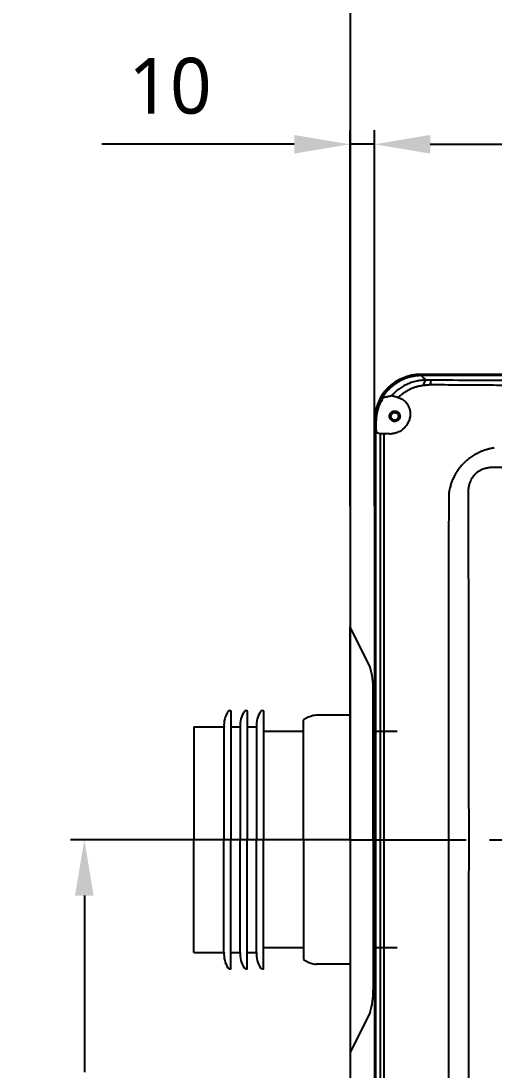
# Model space of a CAD drawing. Extents: x -4358 to 1981, y -50 to 2478.
# Drawn here: x -795.5 to -592, y 1598.2 to 2049.5 of the extents above; entities that cross this region are included whole.
import ezdxf

# ---------------------------------------------------------------- set-up
doc = ezdxf.new("R2010")
doc.units = 0
doc.header["$LTSCALE"] = 20
doc.header["$MEASUREMENT"] = 0
doc.linetypes.add('CENTER', pattern=[2, 1.25, -0.25, 0.25, -0.25])
doc.layers.get('0').update_dxf_attribs({"linetype": 'CONTINUOUS'})
doc.layers.get('DEFPOINTS').update_dxf_attribs({"linetype": 'CONTINUOUS'})
for name, color, linetype in [('6', 6, 'CONTINUOUS'), ('CENTER', 2, 'CENTER'), ('전열', 7, 'CONTINUOUS')]:
    doc.layers.add(name, color=color, linetype=linetype)
doc.styles.get("Standard").update_dxf_attribs({"font": 'NanumGothic.ttf'})
doc.dimstyles.get("Standard").update_dxf_attribs({"dimtxt": 2.7, "dimasz": 2.5, "dimexe": 1.5, "dimexo": 1.5, "dimgap": 1.5, "dimtad": 1, "dimdec": 0, "dimlfac": 10, "dimzin": 0, "dimdsep": 46, "dimtxsty": 'Standard', "dimcen": 0, "dimclrt": 2, "dimadec": 0, "dimazin": 0, "dimtfac": 1, "dimtdec": 0, "dimtmove": 0, "dimatfit": 3, "dimfxl": 0, "dimtolj": 1, "dimtzin": 0, "dimarcsym": 0})

# ---------------------------------------------------------------- blocks, each defined once
blk = doc.blocks.new('*D17')
at = {"color": 3, "lineweight": -2}
for p, q in [((-653.74, 1697.62), (-774.22, 1697.62)), ((-768.22, 1673.62), (-768.22, 1597.68)), ((-768.22, 1471.62), (-768.22, 1547.56)), ((-667.58, 1447.62), (-774.22, 1447.62))]:
    blk.add_line(p, q, dxfattribs=at)
at = {"color": 3}
for points in [[(-772.22, 1673.62), (-764.22, 1673.62), (-768.22, 1697.62)], [(-772.22, 1471.62), (-764.22, 1471.62), (-768.22, 1447.62)]]:
    blk.add_solid(points, dxfattribs=at)
at = {"layer": 'DEFPOINTS', "color": 0}
for p in [(-651.94, 1697.62), (-768.22, 1447.62), (-665.78, 1447.62)]:
    blk.add_point(p, dxfattribs=at)
at = {"color": 2, "insert": (-768.22, 1572.62), "char_height": 24, "attachment_point": 5}
blk.add_mtext('\\A1;250', dxfattribs=at)
blk = doc.blocks.new('*D22')
at = {"color": 3, "lineweight": -2}
for p, q in [((-643.44, 1890.86), (-643.44, 2002.5)), ((11.61, 1712.31), (11.61, 2002.5)), ((-619.44, 1996.5), (-12.39, 1996.5))]:
    blk.add_line(p, q, dxfattribs=at)
at = {"color": 3}
for points in [[(-619.44, 2000.5), (-619.44, 1992.5), (-643.44, 1996.5)], [(-12.39, 2000.5), (-12.39, 1992.5), (11.61, 1996.5)]]:
    blk.add_solid(points, dxfattribs=at)
at = {"layer": 'DEFPOINTS', "color": 0}
for p in [(11.61, 1996.5), (-643.44, 1889.06), (11.61, 1710.51)]:
    blk.add_point(p, dxfattribs=at)
at = {"color": 2, "insert": (-315.91, 2021.57), "char_height": 24, "attachment_point": 5}
blk.add_mtext('\\A1;655', dxfattribs=at)
blk = doc.blocks.new('*D19')
at = {"color": 3, "lineweight": -2}
for p, q in [((-653.9, 1841.15), (-653.9, 2002.5)), ((-643.44, 1841.15), (-643.44, 2002.5)), ((-677.9, 1996.5), (-760.75, 1996.5)), ((-643.44, 1996.5), (-653.9, 1996.5)), ((-619.44, 1996.5), (-595.44, 1996.5))]:
    blk.add_line(p, q, dxfattribs=at)
at = {"color": 3}
for points in [[(-677.9, 2000.5), (-677.9, 1992.5), (-653.9, 1996.5)], [(-619.44, 2000.5), (-619.44, 1992.5), (-643.44, 1996.5)]]:
    blk.add_solid(points, dxfattribs=at)
at = {"layer": 'DEFPOINTS', "color": 0}
for p in [(-643.44, 1996.5), (-653.9, 1839.35), (-643.44, 1839.35)]:
    blk.add_point(p, dxfattribs=at)
at = {"color": 2, "insert": (-731.33, 2021.48), "char_height": 24, "attachment_point": 5}
blk.add_mtext('\\A1;10', dxfattribs=at)

msp = doc.modelspace()

# ---------------------------------------------------------------- linework, layer by layer
for p, q in [((-443.71, 1897.62), (-623.44, 1897.62)), ((-444.03, 1897.35), (-623.16, 1897.35)), ((-444.09, 1897.09), (-623.16, 1897.09)), ((-643.44, 1877.62), (-643.44, 1517.62)), ((-643.17, 1877.35), (-643.17, 1517.89)), ((-642.91, 1877.35), (-642.91, 1517.89)), ((-642.61, 1875.12), (-642.61, 1877.04))]:
    msp.add_line(p, q)
at = {"color": 6}
for p, q in [((-653.9, 1697.62), (-653.9, 1789.12)), ((-645.21, 1771.72), (-653.9, 1789.12)), ((-643.9, 1697.62), (-643.9, 1762.23)), ((-653.9, 1751.12), (-668.51, 1751.12)), ((-673.9, 1697.62), (-673.9, 1749.12)), ((-673.9, 1697.62), (-673.9, 1646.12)), ((-653.9, 1697.62), (-653.9, 1606.12)), ((-643.9, 1697.62), (-643.9, 1633.01)), ((-653.9, 1644.12), (-668.51, 1644.12)), ((-645.21, 1623.52), (-653.9, 1606.12))]:
    msp.add_line(p, q, dxfattribs=at)
at = {"color": 5}
for p, q in [((-673.9, 1744.12), (-691.14, 1744.12)), ((-643.87, 1744.12), (-643.9, 1744.12)), ((-633.66, 1744.12), (-643.9, 1744.12)), ((-643.69, 1744.12), (-643.9, 1744.12)), ((-673.9, 1651.12), (-691.14, 1651.12)), ((-643.87, 1651.12), (-643.9, 1651.12)), ((-643.69, 1651.12), (-643.9, 1651.12)), ((-633.66, 1651.12), (-643.9, 1651.12))]:
    msp.add_line(p, q, dxfattribs=at)
msp.add_circle((-634.66, 1879.62), 1.65)
msp.add_arc((-623.44, 1877.62), 20, 90, 180)
at = {"color": 6}
for centre, radius, start, end in [((-678.9, 1762.23), 35, 0, 15.7342), ((-666.51, 1738.07), 13.3, 103.9047, 123.7685), ((-668.51, 1746.12), 5, 90, 103.9047), ((-666.51, 1657.17), 13.3, 236.2315, 256.0953), ((-668.51, 1649.12), 5, 256.0953, 270), ((-678.9, 1633.01), 35, 344.2658, 0)]:
    msp.add_arc(centre, radius, start, end, dxfattribs=at)
for points, knots in [([(-623.44, 1897.09), (-623.59, 1897.09), (-623.9, 1897.08), (-624.35, 1897.06), (-624.8, 1897.03), (-625.25, 1896.99), (-625.68, 1896.93), (-626.11, 1896.87), (-626.53, 1896.81), (-626.94, 1896.73), (-627.35, 1896.65), (-627.74, 1896.56), (-628.12, 1896.46), (-628.5, 1896.36), (-628.87, 1896.25), (-629.22, 1896.14), (-629.57, 1896.03), (-629.9, 1895.91), (-630.23, 1895.79), (-630.54, 1895.66), (-631.34, 1895.33), (-632.6, 1894.73), (-634.24, 1893.73), (-635.76, 1892.6), (-637.15, 1891.33), (-638.41, 1889.94), (-639.55, 1888.42), (-640.55, 1886.78), (-641.2, 1885.43), (-641.6, 1884.44), (-641.83, 1883.81), (-642.04, 1883.15), (-642.24, 1882.45), (-642.43, 1881.72), (-642.58, 1880.96), (-642.72, 1880.16), (-642.82, 1879.34), (-642.89, 1878.49), (-642.9, 1877.91), (-642.91, 1877.62)], [0, 0, 0, 0, 0.0151298, 0.0300926, 0.044878, 0.0594759, 0.0738765, 0.0880703, 0.1020481, 0.1158011, 0.1293207, 0.1425987, 0.1556274, 0.1683991, 0.1809069, 0.193144, 0.205104, 0.2167808, 0.2281687, 0.2392625, 0.250057, 0.3133334, 0.3762976, 0.4386242, 0.5000056, 0.5613855, 0.6237117, 0.6866762, 0.7499538, 0.7707149, 0.7925404, 0.8153929, 0.8392303, 0.8640059, 0.8896682, 0.9161613, 0.9434248, 0.9713939, 1, 1, 1, 1]), ([(-623.44, 1897.35), (-624.62, 1897.29), (-627.15, 1897.15), (-630.49, 1896.15), (-633.26, 1894.78), (-634.96, 1893.71), (-635.77, 1892.99), (-635.96, 1892.82)], [0, 0, 0, 0, 0.2599736, 0.5599109, 0.7606481, 0.9434204, 1, 1, 1, 1]), ([(-623.44, 1897.09), (-623.44, 1897.16), (-623.44, 1897.23), (-623.44, 1897.32), (-623.44, 1897.35), (-623.44, 1897.35)], [0, 0, 0, 0, 0.5, 0.5, 1, 1, 1, 1]), ([(-623.16, 1897.09), (-623.16, 1897.17), (-623.16, 1897.23), (-623.16, 1897.32), (-623.16, 1897.35), (-623.16, 1897.35)], [0, 0, 0, 0, 0.5, 0.5, 1, 1, 1, 1]), ([(-635.96, 1892.82), (-636.45, 1892.42), (-637.43, 1891.62), (-638.23, 1890.63), (-638.63, 1890.14)], [0, 0, 0, 0, 0.498881, 1, 1, 1, 1]), ([(-624.46, 1894.85), (-624.59, 1894.83), (-624.87, 1894.78), (-625.92, 1894.58), (-627.41, 1894.17), (-629.39, 1893.4), (-631.18, 1892.49), (-632.59, 1891.57), (-633.57, 1890.81), (-634.22, 1890.28), (-634.84, 1889.71), (-635.45, 1889.12), (-635.83, 1888.7), (-636.02, 1888.49)], [0, 0, 0, 0, 0.029125, 0.062143, 0.239424, 0.37372, 0.534981, 0.686976, 0.749193, 0.811592, 0.874186, 0.936985, 1, 1, 1, 1]), ([(-622.22, 1892.82), (-622.36, 1892.81), (-622.63, 1892.78), (-623.04, 1892.73), (-623.45, 1892.66), (-623.86, 1892.58), (-624.27, 1892.5), (-624.69, 1892.4), (-625.46, 1892.19), (-626.57, 1891.84), (-628, 1891.24), (-629.41, 1890.51), (-630.53, 1889.81), (-631.4, 1889.2), (-632.03, 1888.71), (-632.65, 1888.19), (-633.04, 1887.83), (-633.24, 1887.64)], [0, 0, 0, 0, 0.0328824, 0.066074, 0.0995949, 0.1334644, 0.1677014, 0.2023239, 0.2373494, 0.3597721, 0.4855287, 0.6120088, 0.7410277, 0.8054256, 0.8700368, 0.934887, 1, 1, 1, 1]), ([(-621.19, 1895.11), (-621.31, 1895.11), (-621.56, 1895.11), (-621.95, 1895.1), (-622.36, 1895.08), (-622.79, 1895.05), (-623.21, 1895.02), (-623.77, 1894.96), (-624.18, 1894.89), (-624.46, 1894.85)], [0, 0, 0, 0, 0.111027, 0.228964, 0.353794, 0.485494, 0.624033, 0.73976, 1, 1, 1, 1]), ([(-622.22, 1892.82), (-622.16, 1893.16), (-622.09, 1893.47), (-621.93, 1894.02), (-621.84, 1894.27), (-621.66, 1894.66), (-621.57, 1894.82), (-621.38, 1895.04), (-621.28, 1895.1), (-621.19, 1895.11)], [0, 0, 0, 0, 0.25, 0.25, 0.5, 0.5, 0.75, 0.75, 1, 1, 1, 1]), ([(-619.33, 1893.1), (-619.49, 1893.08), (-619.8, 1893.06), (-620.28, 1893.01), (-620.76, 1892.97), (-621.24, 1892.92), (-621.73, 1892.87), (-622.06, 1892.84), (-622.22, 1892.82)], [0, 0, 0, 0, 0.162195, 0.326166, 0.491923, 0.659476, 0.828832, 1, 1, 1, 1]), ([(-619.33, 1893.1), (-619.3, 1893.4), (-619.26, 1893.67), (-619.18, 1894.16), (-619.14, 1894.37), (-619.05, 1894.71), (-619.01, 1894.85), (-618.91, 1895.03), (-618.87, 1895.08), (-618.82, 1895.1)], [0, 0, 0, 0, 0.25, 0.25, 0.5, 0.5, 0.75, 0.75, 1, 1, 1, 1]), ([(-540.76, 1892.2), (-542.72, 1892.21), (-546.59, 1892.23), (-552.27, 1892.25), (-487.74, 1892.27), (-493, 1892.3), (-498.07, 1892.32), (-507.02, 1892.37), (-520.4, 1892.44), (-535.32, 1892.53), (-547.7, 1892.6), (-555.83, 1892.66), (-565.53, 1892.72), (-575.13, 1892.79), (-586.24, 1892.87), (-596.31, 1892.94), (-607.46, 1893.02), (-615.25, 1893.07), (-619.33, 1893.1)], [0, 0, 0, 0, 0.039669, 0.077839, 0.114577, 0.149944, 0.183997, 0.216789, 0.3305, 0.453787, 0.517864, 0.580621, 0.617858, 0.713716, 0.774615, 0.842394, 0.917358, 1, 1, 1, 1]), ([(-540.41, 1894.64), (-552.8, 1894.67), (-495.19, 1894.71), (-519.94, 1894.77), (-532.32, 1894.81), (-557.05, 1894.89), (-569.42, 1894.93), (-594.13, 1895.01), (-606.48, 1895.05), (-618.82, 1895.1)], [0, 0, 0, 0, 0.25, 0.25, 0.5, 0.5, 0.75, 0.75, 1, 1, 1, 1]), ([(-638.63, 1890.14), (-638.81, 1889.94), (-639.54, 1889.13), (-640.59, 1887.45), (-641.96, 1884.7), (-642.97, 1881.37), (-643.1, 1878.81), (-643.17, 1877.62)], [0, 0, 0, 0, 0.058091, 0.242049, 0.434562, 0.736957, 1, 1, 1, 1]), ([(-640.97, 1884.92), (-640.82, 1885.25), (-640.51, 1885.94), (-640.07, 1886.7), (-639.77, 1887.2), (-639.61, 1887.45), (-639.55, 1887.53), (-639.53, 1887.55)], [0, 0, 0, 0, 0.297329, 0.621085, 0.782943, 0.936101, 1, 1, 1, 1]), ([(-639.53, 1887.55), (-639.51, 1887.59), (-639.44, 1887.68), (-639.42, 1887.7), (-639.41, 1887.71)], [0, 0, 0, 0, 0.372679, 1, 1, 1, 1]), ([(-639.41, 1887.71), (-639.36, 1887.73), (-639.24, 1887.76), (-639.06, 1887.81), (-638.88, 1887.87), (-638.68, 1887.92), (-638.47, 1887.97), (-638.26, 1888.03), (-637.97, 1888.1), (-637.61, 1888.18), (-637.16, 1888.27), (-636.68, 1888.37), (-636.34, 1888.43), (-636.17, 1888.47)], [0, 0, 0, 0, 0.074366, 0.14826, 0.221681, 0.29463, 0.367107, 0.439113, 0.510646, 0.636377, 0.759846, 0.881053, 1, 1, 1, 1]), ([(-633.24, 1887.64), (-633.15, 1887.62), (-632.98, 1887.57), (-632.74, 1887.48), (-632.49, 1887.39), (-632.25, 1887.28), (-632.01, 1887.17), (-631.58, 1886.94), (-630.97, 1886.56), (-630.35, 1886.04), (-629.87, 1885.55), (-629.37, 1884.95), (-628.8, 1884.05), (-628.28, 1882.75), (-628.05, 1881.48), (-628.02, 1880.38), (-628.12, 1879.26), (-628.45, 1877.88), (-629.07, 1876.56), (-629.69, 1875.62), (-630.34, 1874.8), (-631.14, 1874.04), (-632.05, 1873.37), (-632.89, 1872.9), (-633.71, 1872.54), (-634.41, 1872.32), (-635.05, 1872.18), (-635.61, 1872.09), (-635.98, 1872.06), (-636.16, 1872.05)], [0, 0, 0, 0, 0.012323, 0.024631, 0.036936, 0.049248, 0.061578, 0.073935, 0.119024, 0.164121, 0.19081, 0.217478, 0.276542, 0.341403, 0.410633, 0.446065, 0.480251, 0.546027, 0.608588, 0.640509, 0.673284, 0.729564, 0.774306, 0.82213, 0.863404, 0.906718, 0.937368, 0.968433, 1, 1, 1, 1]), ([(-636.02, 1888.49), (-636.01, 1888.49), (-636, 1888.49), (-635.98, 1888.48), (-635.94, 1888.48), (-635.89, 1888.47), (-635.81, 1888.45), (-635.64, 1888.42), (-635.37, 1888.36), (-634.99, 1888.28), (-634.61, 1888.17), (-634.24, 1888.05), (-633.9, 1887.93), (-633.56, 1887.79), (-633.32, 1887.68), (-633.24, 1887.64)], [0, 0, 0, 0, 0.038203, 0.076888, 0.116056, 0.155704, 0.195828, 0.305322, 0.421902, 0.545315, 0.68704, 0.754353, 0.837012, 0.94175, 1, 1, 1, 1]), ([(-642.61, 1877.04), (-642.61, 1877.2), (-642.61, 1877.5), (-642.59, 1877.96), (-642.56, 1878.41), (-642.53, 1878.86), (-642.48, 1879.3), (-642.43, 1879.74), (-642.36, 1880.18), (-642.29, 1880.61), (-642.2, 1881.03), (-642.11, 1881.45), (-642.01, 1881.87), (-641.91, 1882.27), (-641.79, 1882.67), (-641.67, 1883.07), (-641.54, 1883.45), (-641.41, 1883.83), (-641.27, 1884.2), (-641.12, 1884.57), (-641.02, 1884.8), (-640.97, 1884.92)], [0, 0, 0, 0, 0.056399, 0.112535, 0.168379, 0.223901, 0.279073, 0.333866, 0.388254, 0.442208, 0.495703, 0.548712, 0.601209, 0.653171, 0.704573, 0.755392, 0.805607, 0.855195, 0.904137, 0.952411, 1, 1, 1, 1]), ([(-634.66, 1877.37), (-634.71, 1877.37), (-634.8, 1877.37), (-634.94, 1877.39), (-635.08, 1877.41), (-635.22, 1877.44), (-635.36, 1877.48), (-635.59, 1877.56), (-635.91, 1877.73), (-636.26, 1878.02), (-636.56, 1878.38), (-636.76, 1878.78), (-636.89, 1879.2), (-636.92, 1879.62), (-636.89, 1880.04), (-636.76, 1880.46), (-636.56, 1880.86), (-636.26, 1881.22), (-635.91, 1881.51), (-635.55, 1881.7), (-635.22, 1881.8), (-634.94, 1881.86), (-634.76, 1881.87), (-634.66, 1881.87)], [0, 0, 0, 0, 0.020165, 0.040167, 0.060084, 0.079997, 0.099986, 0.120129, 0.185073, 0.250092, 0.315036, 0.380055, 0.440004, 0.500029, 0.559978, 0.620002, 0.684946, 0.749965, 0.814909, 0.879928, 0.920009, 0.959819, 1, 1, 1, 1]), ([(-634.66, 1881.87), (-634.61, 1881.87), (-634.52, 1881.87), (-634.38, 1881.85), (-634.24, 1881.83), (-634.1, 1881.8), (-633.97, 1881.76), (-633.73, 1881.68), (-633.42, 1881.51), (-633.06, 1881.22), (-632.77, 1880.86), (-632.56, 1880.46), (-632.44, 1880.04), (-632.4, 1879.62), (-632.44, 1879.2), (-632.56, 1878.78), (-632.77, 1878.38), (-633.06, 1878.02), (-633.42, 1877.73), (-633.78, 1877.54), (-634.1, 1877.44), (-634.38, 1877.38), (-634.57, 1877.37), (-634.66, 1877.37)], [0, 0, 0, 0, 0.020165, 0.040167, 0.060084, 0.079997, 0.099986, 0.120129, 0.185073, 0.250092, 0.315036, 0.380055, 0.440004, 0.500029, 0.559978, 0.620002, 0.684946, 0.749965, 0.814909, 0.879928, 0.920009, 0.959819, 1, 1, 1, 1]), ([(-642.91, 1877.62), (-642.98, 1877.62), (-643.05, 1877.62), (-643.14, 1877.62), (-643.16, 1877.62), (-643.17, 1877.62)], [0, 0, 0, 0, 0.5, 0.5, 1, 1, 1, 1]), ([(-642.91, 1877.35), (-642.98, 1877.35), (-643.05, 1877.35), (-643.14, 1877.35), (-643.16, 1877.35), (-643.17, 1877.35)], [0, 0, 0, 0, 0.5, 0.5, 1, 1, 1, 1]), ([(-642.61, 1877.04), (-642.64, 1877.07), (-642.7, 1877.13), (-642.77, 1877.21), (-642.85, 1877.28), (-642.89, 1877.32), (-642.91, 1877.35)], [0, 0, 0, 0, 0.249965, 0.499954, 0.749965, 1, 1, 1, 1]), ([(-642.6, 1873.7), (-642.6, 1873.71), (-642.6, 1873.86), (-642.61, 1874.32), (-642.61, 1874.8), (-642.61, 1875.12)], [0, 0, 0, 0, 0.034288, 0.370629, 1, 1, 1, 1]), ([(-642.57, 1872.62), (-642.57, 1872.65), (-642.58, 1872.71), (-642.59, 1873.02), (-642.6, 1873.32), (-642.6, 1873.58), (-642.6, 1873.7)], [0, 0, 0, 0, 0.390795, 0.600207, 0.810361, 1, 1, 1, 1]), ([(-639.31, 1872.05), (-639.36, 1872.05), (-639.47, 1872.05), (-639.63, 1872.05), (-639.79, 1872.05), (-639.97, 1872.05), (-640.14, 1872.06), (-640.32, 1872.06), (-640.48, 1872.06), (-640.64, 1872.06), (-640.77, 1872.07), (-640.88, 1872.07), (-640.96, 1872.07), (-640.98, 1872.07), (-640.99, 1872.07)], [0, 0, 0, 0, 0.04869, 0.103727, 0.165173, 0.23307, 0.307434, 0.388244, 0.475431, 0.568869, 0.668363, 0.773637, 0.884333, 1, 1, 1, 1]), ([(-640.99, 1872.07), (-640.99, 1815.76), (-640.99, 1759.44), (-640.99, 1646.8), (-640.99, 1590.48), (-640.99, 1534.17)], [0, 0, 0, 0, 0.5, 0.5, 1, 1, 1, 1]), ([(-639.31, 1872.05), (-639.33, 1861.27), (-639.36, 1839.48), (-639.39, 1806.43), (-639.41, 1772.67), (-639.43, 1738.2), (-639.43, 1695.61), (-639.43, 1645.72), (-639.39, 1589.36), (-639.35, 1552.38), (-639.33, 1534.19)], [0, 0, 0, 0, 0.095708, 0.193532, 0.293459, 0.395477, 0.499572, 0.671651, 0.83848, 1, 1, 1, 1]), ([(-636.76, 1872.03), (-637.18, 1872.03), (-638.03, 1872.04), (-638.89, 1872.05), (-639.31, 1872.05)], [0, 0, 0, 0, 0.498145, 1, 1, 1, 1]), ([(-591.97, 1866), (-592.13, 1865.97), (-592.46, 1865.92), (-592.94, 1865.82), (-593.41, 1865.72), (-593.88, 1865.61), (-594.33, 1865.5), (-594.77, 1865.38), (-595.2, 1865.25), (-595.63, 1865.12), (-596.31, 1864.9), (-597.22, 1864.56), (-598.62, 1863.97), (-600.2, 1863.16), (-601.98, 1862.04), (-603.65, 1860.75), (-605.23, 1859.27), (-606.65, 1857.66), (-607.87, 1855.97), (-608.91, 1854.2), (-609.6, 1852.76), (-610.07, 1851.62), (-610.36, 1850.82), (-610.64, 1849.98), (-610.89, 1849.11), (-611.12, 1848.2), (-611.32, 1847.26), (-611.42, 1846.62), (-611.48, 1846.3)], [0, 0, 0, 0, 0.016829, 0.033385, 0.049667, 0.065673, 0.081401, 0.096849, 0.112012, 0.126889, 0.141478, 0.184152, 0.225053, 0.295203, 0.36237, 0.435742, 0.507732, 0.579102, 0.65176, 0.717196, 0.785639, 0.813304, 0.84198, 0.871653, 0.90231, 0.933928, 0.966496, 1, 1, 1, 1]), ([(-592.16, 1857.62), (-592.29, 1857.62), (-592.55, 1857.62), (-592.95, 1857.6), (-593.34, 1857.57), (-593.72, 1857.54), (-594.1, 1857.49), (-594.47, 1857.44), (-594.83, 1857.37), (-595.19, 1857.3), (-595.54, 1857.21), (-595.89, 1857.12), (-596.5, 1856.93), (-597.36, 1856.61), (-598.43, 1856.05), (-599.42, 1855.36), (-600.33, 1854.53), (-601.11, 1853.58), (-601.97, 1852.23), (-602.48, 1850.95), (-602.77, 1849.84), (-602.89, 1849.31), (-602.98, 1848.79), (-603.05, 1848.25), (-603.1, 1847.67), (-603.14, 1847.07), (-603.14, 1846.66), (-603.14, 1846.45)], [0, 0, 0, 0, 0.0226724, 0.0450162, 0.0670434, 0.0887663, 0.1101981, 0.1313524, 0.1522435, 0.1728863, 0.1932962, 0.2134892, 0.2334819, 0.3017909, 0.3679396, 0.4377752, 0.5066224, 0.5752154, 0.6444265, 0.7761894, 0.8076477, 0.8383337, 0.867408, 0.8969729, 0.9308354, 0.9651599, 1, 1, 1, 1]), ([(-513.13, 1858.24), (-515.36, 1858.23), (-519.78, 1858.2), (-526.36, 1858.16), (-535.65, 1858.11), (-547.52, 1858.05), (-494.26, 1857.98), (-512.8, 1857.92), (-535.48, 1857.83), (-553.68, 1857.76), (-567.68, 1857.71), (-575.59, 1857.68), (-583.74, 1857.65), (-589.36, 1857.63), (-592.16, 1857.62)], [0, 0, 0, 0, 0.044848, 0.088986, 0.132419, 0.231791, 0.327802, 0.469351, 0.60492, 0.784309, 0.835808, 0.886831, 0.94362, 1, 1, 1, 1]), ([(-611.48, 1846.3), (-611.49, 1796.75), (-611.49, 1747.18), (-611.49, 1648.06), (-611.49, 1598.49), (-611.48, 1548.94)], [0, 0, 0, 0, 0.5, 0.5, 1, 1, 1, 1]), ([(-603.14, 1846.45), (-603.13, 1844.3), (-603.12, 1840.09), (-603.1, 1833.89), (-603.07, 1826.64), (-603.05, 1818.47), (-603.01, 1806.07), (-602.98, 1793.78), (-602.95, 1781.38), (-602.94, 1772.08), (-602.92, 1762.78), (-602.91, 1753.48), (-602.9, 1744.17), (-602.89, 1734.86), (-602.88, 1725.55), (-602.88, 1717.78), (-602.88, 1711.57), (-602.87, 1706.92), (-602.87, 1702.28), (-602.87, 1697.62), (-602.87, 1692.96), (-602.87, 1688.32), (-602.88, 1683.67), (-602.88, 1677.46), (-602.88, 1669.69), (-602.89, 1660.38), (-602.9, 1651.07), (-602.91, 1641.76), (-602.92, 1632.46), (-602.94, 1623.16), (-602.95, 1613.86), (-602.98, 1601.46), (-603.01, 1589.17), (-603.05, 1576.77), (-603.08, 1567.57), (-603.11, 1558.18), (-603.13, 1551.98), (-603.14, 1548.79)], [0, 0, 0, 0, 0.021661, 0.042477, 0.062447, 0.094741, 0.124905, 0.187376, 0.218618, 0.249864, 0.281114, 0.31237, 0.343632, 0.374899, 0.40617, 0.437445, 0.453241, 0.468722, 0.48436, 0.499999, 0.515638, 0.531277, 0.546758, 0.562554, 0.593829, 0.6251, 0.656367, 0.687629, 0.718885, 0.750135, 0.781382, 0.812623, 0.875095, 0.905258, 0.937552, 0.967825, 1, 1, 1, 1])]:
    msp.add_open_spline(points, degree=3, knots=knots)
for points, degree in [([(-623.44, 1897.35), (-623.44, 1897.52), (-623.44, 1897.61), (-623.44, 1897.62)], 3), ([(-623.44, 1897.35), (-623.35, 1897.35), (-623.25, 1897.35), (-623.16, 1897.35)], 3), ([(-623.16, 1897.09), (-623.25, 1897.09), (-623.35, 1897.09), (-623.44, 1897.09)], 3), ([(-621.19, 1895.11), (-622.16, 1896.09), (-622.82, 1896.75), (-623.16, 1897.09)], 3), ([(-618.82, 1895.1), (-619.61, 1895.1), (-620.4, 1895.11), (-621.19, 1895.11)], 3), ([(-636.17, 1888.47), (-636.12, 1888.48), (-636.07, 1888.48), (-636.02, 1888.49)], 3), ([(-643.17, 1877.62), (-643.44, 1877.62)], 1), ([(-643.17, 1877.62), (-643.17, 1877.53), (-643.17, 1877.44), (-643.17, 1877.35)], 3), ([(-642.91, 1877.62), (-642.91, 1877.53), (-642.91, 1877.44), (-642.91, 1877.35)], 3), ([(-640.99, 1872.07), (-641.68, 1872.25), (-642.2, 1872.44), (-642.57, 1872.62)], 3), ([(-636.76, 1872.03), (-636.56, 1872.03), (-636.36, 1872.04), (-636.16, 1872.05)], 3)]:
    msp.add_open_spline(points, degree=degree)
at = {"layer": '6'}
msp.add_lwpolyline([(346.1, 2222.65), (-653.9, 2222.65), (-653.9, 297.62), (1273.6, 297.62), (1273.6, 1322.62)], dxfattribs=at)
at = {"layer": 'CENTER', "color": 1, "linetype": 'CENTER', "ltscale": 2}
msp.add_line((-653.9, 1697.62), (57.23, 1697.62), dxfattribs=at)
at = {"layer": 'DEFPOINTS', "color": 0, "linetype": 'ByBlock'}
msp.add_point((-643.9, 1697.62), dxfattribs=at)
at = {"layer": '전열', "color": 3}
for p, q in [((-705.61, 1753.12), (-705.34, 1753.12)), ((-705.14, 1752.92), (-705.14, 1697.62)), ((-698.61, 1753.12), (-698.34, 1753.12)), ((-698.14, 1752.92), (-698.14, 1697.62)), ((-691.61, 1753.12), (-691.34, 1753.12)), ((-691.14, 1752.92), (-691.14, 1697.62)), ((-721.14, 1746.12), (-708.14, 1746.12)), ((-721.14, 1746.12), (-721.14, 1697.62)), ((-708.14, 1746.12), (-708.14, 1697.62)), ((-705.14, 1746.12), (-701.14, 1746.12)), ((-701.14, 1746.12), (-701.14, 1697.62)), ((-698.14, 1746.12), (-694.14, 1746.12)), ((-694.14, 1746.12), (-694.14, 1697.62)), ((-721.14, 1649.12), (-721.14, 1697.62)), ((-708.14, 1649.12), (-708.14, 1697.62)), ((-705.14, 1642.32), (-705.14, 1697.62)), ((-701.14, 1649.12), (-701.14, 1697.62)), ((-698.14, 1642.32), (-698.14, 1697.62)), ((-694.14, 1649.12), (-694.14, 1697.62)), ((-691.14, 1642.32), (-691.14, 1697.62)), ((-721.14, 1649.12), (-708.14, 1649.12)), ((-705.14, 1649.12), (-701.14, 1649.12)), ((-698.14, 1649.12), (-694.14, 1649.12)), ((-705.61, 1642.12), (-705.34, 1642.12)), ((-698.61, 1642.12), (-698.34, 1642.12)), ((-691.61, 1642.12), (-691.34, 1642.12))]:
    msp.add_line(p, q, dxfattribs=at)
for centre, radius, start, end in [((-697.57, 1746.89), 10.59, 146.9391, 184.1555), ((-705.61, 1752.12), 1, 90, 146.9391), ((-705.34, 1752.92), 0.2, 0, 90), ((-690.57, 1746.89), 10.59, 146.9391, 184.1555), ((-698.61, 1752.12), 1, 90, 146.9391), ((-698.34, 1752.92), 0.2, 0, 90), ((-683.57, 1746.89), 10.59, 146.9391, 184.1555), ((-691.61, 1752.12), 1, 90, 146.9391), ((-691.34, 1752.92), 0.2, 0, 90), ((-697.57, 1648.35), 10.59, 175.8445, 213.0609), ((-690.57, 1648.35), 10.59, 175.8445, 213.0609), ((-683.57, 1648.35), 10.59, 175.8445, 213.0609), ((-705.61, 1643.12), 1, 213.0609, 270), ((-698.61, 1643.12), 1, 213.0609, 270), ((-691.61, 1643.12), 1, 213.0609, 270), ((-705.34, 1642.32), 0.2, 270, 0), ((-698.34, 1642.32), 0.2, 270, 0), ((-691.34, 1642.32), 0.2, 270, 0)]:
    msp.add_arc(centre, radius, start, end, dxfattribs=at)

# ---------------------------------------------------------------- dimensions: what is measured, and where the dimension line sits
dim = msp.add_linear_dim(base=(-643.44, 1996.5), p1=(-653.9, 1839.35), p2=(-643.44, 1839.35), dimstyle='Standard', override={"dimscale": 1.2, "dimtxt": 20, "dimasz": 20, "dimexe": 5, "dimgap": 10, "dimtoh": 1, "dimlfac": 1, "dimzin": 12, "dimclrd": 3, "dimclre": 3, "dimazin": 2, "dimarcsym": 1})
dim.commit()
dim.dimension.update_dxf_attribs({"geometry": '*D19', "text_midpoint": (-731.33, 1996.5), "dimtype": 160})
for base, p1, p2, angle, override, picture, middle in [((11.61, 1996.5), (-643.44, 1889.06), (11.61, 1710.51), 180, {"dimscale": 1.2, "dimtxt": 20, "dimasz": 20, "dimexe": 5, "dimgap": 10, "dimlfac": 1, "dimzin": 8, "dimclrd": 3, "dimclre": 3, "dimazin": 2}, '*D22', (-315.91, 2021.57)), ((-768.22, 1447.62), (-651.94, 1697.62), (-665.78, 1447.62), 90, {"dimscale": 1.2, "dimtxt": 20, "dimasz": 20, "dimexe": 5, "dimgap": 10, "dimtih": 1, "dimtoh": 1, "dimlfac": 1, "dimzin": 12, "dimclrd": 3, "dimclre": 3, "dimazin": 2, "dimarcsym": 1}, '*D17', (-768.22, 1572.62))]:
    dim = msp.add_linear_dim(base=base, p1=p1, p2=p2, angle=angle, dimstyle='Standard', override=override)
    dim.commit()
    dim.dimension.update_dxf_attribs({"geometry": picture, "text_midpoint": middle})

doc.saveas('drawing.dxf')
